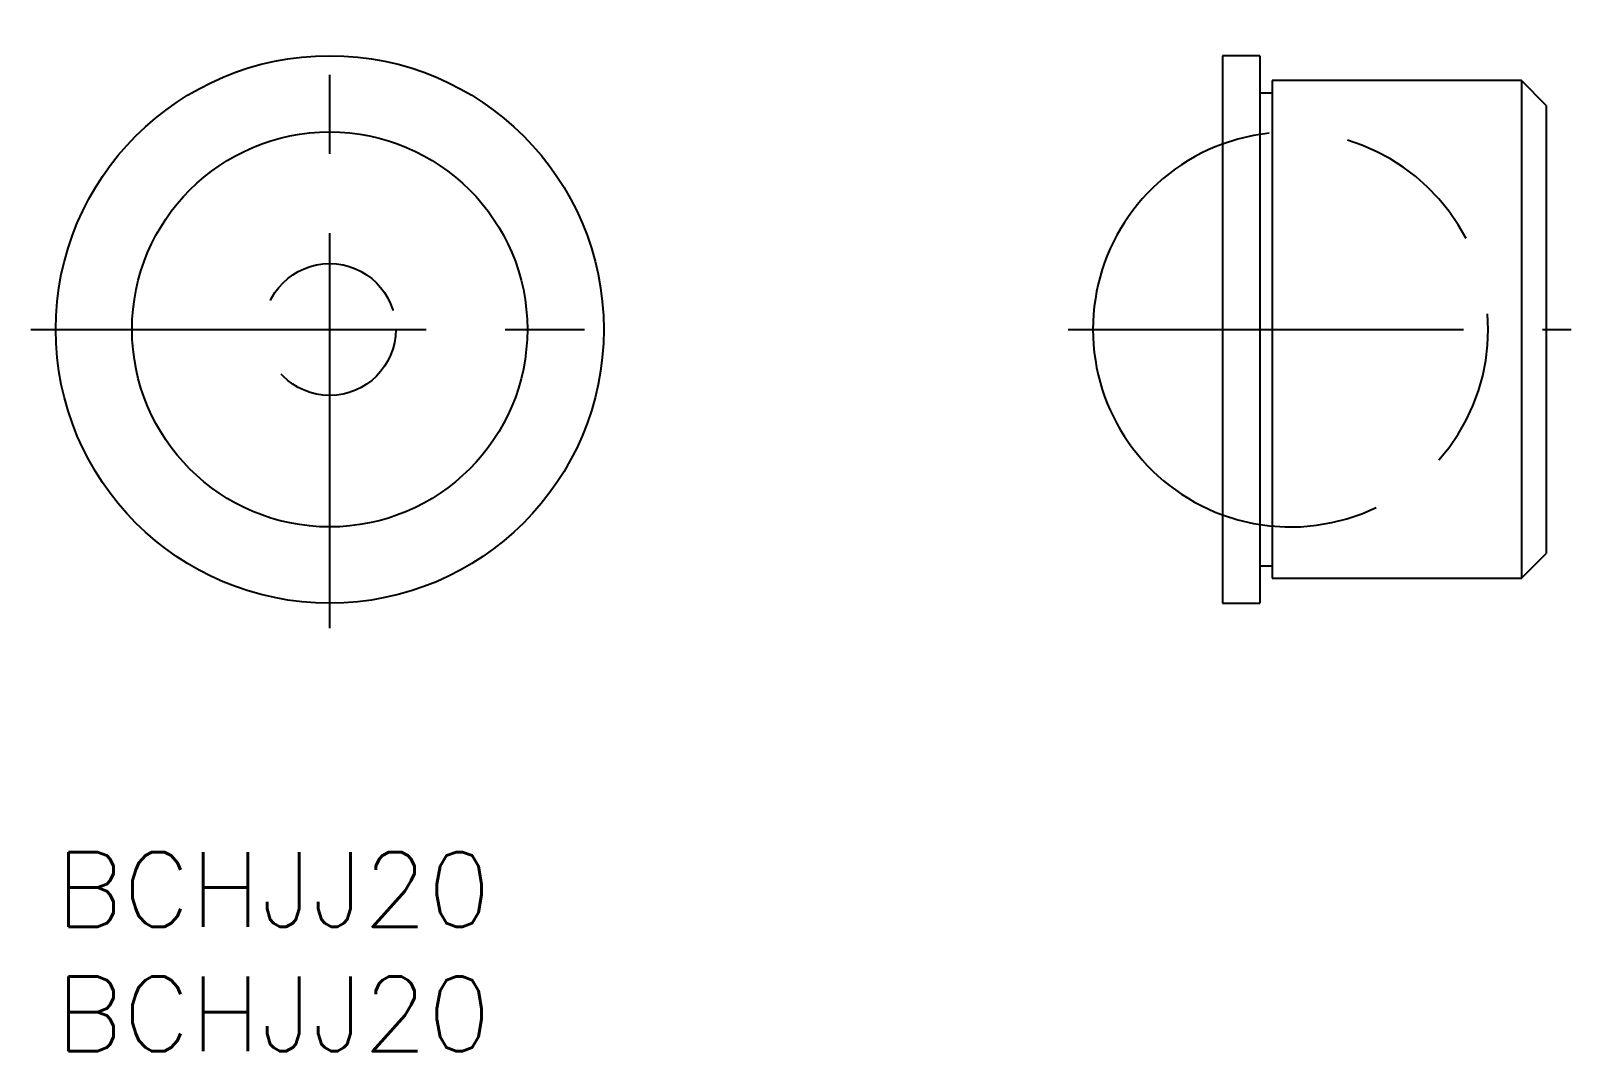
# Model space of a CAD drawing. Extents: x -1 to 60.8, y -8 to 33.
import ezdxf

# ---------------------------------------------------------------- set-up
doc = ezdxf.new("R2010")
doc.units = 0
doc.header["$LTSCALE"] = 0.5
doc.linetypes.add('CENTER', pattern=[50.8, 31.75, -6.35, 6.35, -6.35])
doc.linetypes.add('DASHED', pattern=[19.05, 12.7, -6.35])
for name, color, linetype in [('MSM_CENTER', 1, 'CENTER'), ('MSM_CONTINUOUS', 7, 'CONTINUOUS'), ('MSM_DASHED', 4, 'DASHED'), ('MSM_PART_NUMBER', 7, 'CONTINUOUS')]:
    doc.layers.add(name, color=color, linetype=linetype)
doc.styles.get("Standard").update_dxf_attribs({"font": 'txt.shx', "height": 1.5, "bigfont": 'bigfont.shx'})

# ---------------------------------------------------------------- blocks, each defined once
blk = doc.blocks.new('*U14')
at = {"layer": 'MSM_PART_NUMBER'}
blk.add_text('BCHJJ20', height=3, dxfattribs=at).set_placement((0, -3))
blk = doc.blocks.new('*U15')
at = {"layer": 'MSM_PART_NUMBER'}
blk.add_text('BCHJJ20', height=3, dxfattribs=at).set_placement((0, -8))

msp = doc.modelspace()

# ---------------------------------------------------------------- linework, layer by layer
at = {"layer": 'MSM_CENTER'}
for p, q in [((11, 9), (11, 33)), ((-1, 21), (23, 21)), ((40.643, 21), (60.843, 21))]:
    msp.add_line(p, q, dxfattribs=at)
at = {"layer": 'MSM_CONTINUOUS'}
for p, q in [((48.343, 32), (46.843, 32)), ((46.843, 32), (46.843, 10)), ((48.343, 32), (48.343, 10)), ((58.843, 31), (48.843, 31)), ((48.843, 31), (48.843, 11)), ((59.843, 30), (58.843, 31)), ((58.843, 31), (58.843, 11)), ((48.843, 30.5), (48.343, 30.5)), ((59.843, 30), (59.843, 12)), ((58.843, 11), (59.843, 12)), ((48.343, 11.5), (48.843, 11.5)), ((48.843, 11), (58.843, 11)), ((46.843, 10), (48.343, 10))]:
    msp.add_line(p, q, dxfattribs=at)
for radius in [11, 7.935]:
    msp.add_circle((11, 21), radius, dxfattribs=at)
msp.add_arc((49.578, 21), 7.935, 110.16199, 249.83801, dxfattribs=at)
at = {"layer": 'MSM_DASHED'}
msp.add_circle((11, 21), 2.65, dxfattribs=at)
msp.add_arc((49.578, 21), 7.935, 249.83801, 110.16199, dxfattribs=at)

# ---------------------------------------------------------------- block references
at = {"layer": 'MSM_CONTINUOUS'}
for name in ['*U14', '*U15']:
    msp.add_blockref(name, (0, 0), dxfattribs=at)

doc.saveas('drawing.dxf')
